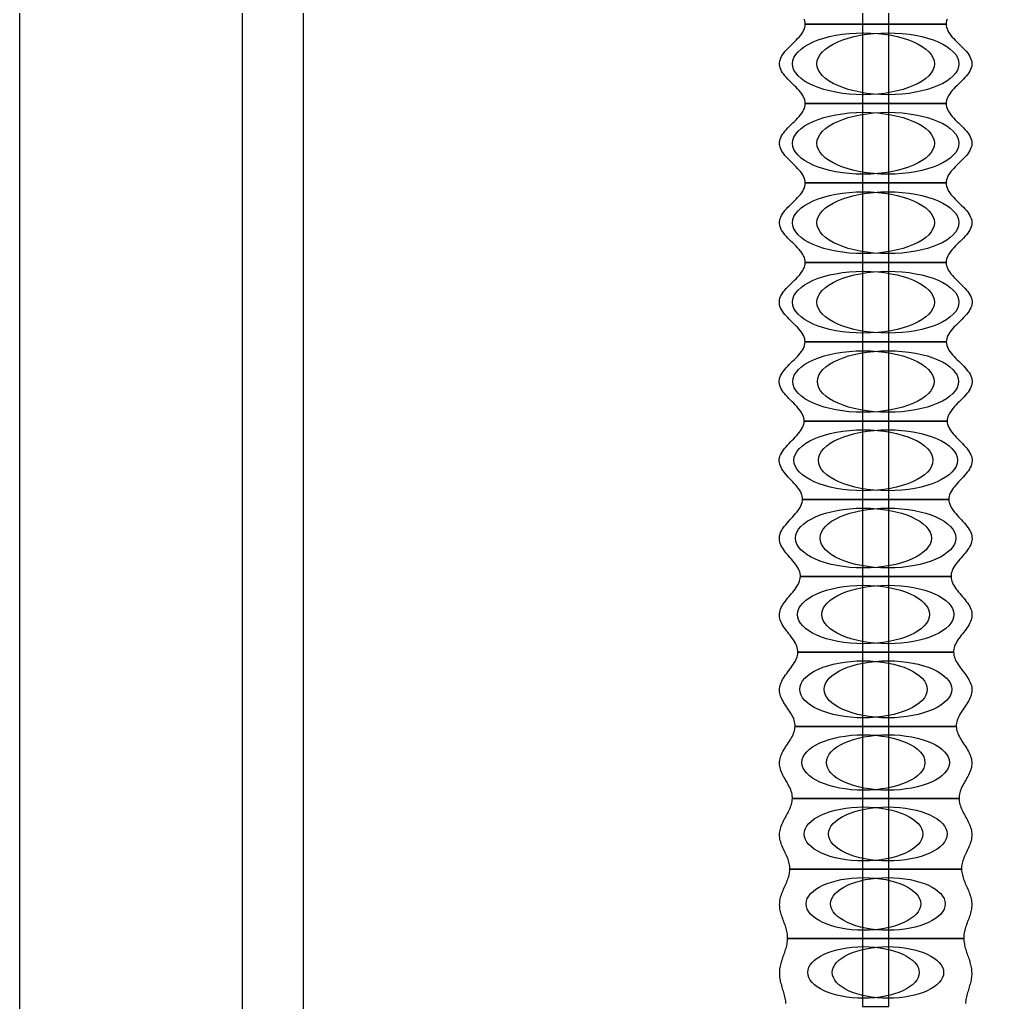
# Model space of a CAD drawing. Extents: x -31 to 31, y -86 to 20.
# Drawn here: x -8.8 to -0.87, y -32.8 to -24.76 of the extents above; entities that cross this region are included whole.
import ezdxf

# ---------------------------------------------------------------- set-up
doc = ezdxf.new("R2010")
doc.units = 0

msp = doc.modelspace()

# ---------------------------------------------------------------- linework, layer by layer
at = {"layer": 'cure'}
msp.add_lwpolyline([(-6.4813, -50.3159), (6.4813, -50.3159), (6.4813, -17), (-6.4813, -17)], close=True, dxfattribs=at)
at = {"layer": 'M1_Neg'}
for points in [[(-2.3755, -25.45), (-2.3763, -25.4367), (-2.3789, -25.4235), (-2.3832, -25.4102), (-2.3891, -25.3969), (-2.3965, -25.3837), (-2.4053, -25.3704), (-2.4153, -25.3571), (-2.4264, -25.3439), (-2.4384, -25.3306), (-2.4512, -25.3173), (-2.4644, -25.3041), (-2.4779, -25.2908), (-2.4914, -25.2776), (-2.5048, -25.2643), (-2.5178, -25.251), (-2.5302, -25.2378), (-2.5418, -25.2245), (-2.5524, -25.2112), (-2.5618, -25.198), (-2.57, -25.1847), (-2.5766, -25.1714), (-2.5817, -25.1582), (-2.5851, -25.1449), (-2.5869, -25.1316), (-2.5869, -25.1184), (-2.5851, -25.1051), (-2.5817, -25.0918), (-2.5766, -25.0786), (-2.57, -25.0653), (-2.5618, -25.052), (-2.5524, -25.0388), (-2.5418, -25.0255), (-2.5302, -25.0122), (-2.5178, -24.999), (-2.5048, -24.9857), (-2.4914, -24.9724), (-2.4779, -24.9592), (-2.4644, -24.9459), (-2.4512, -24.9327), (-2.4384, -24.9194), (-2.4264, -24.9061), (-2.4153, -24.8929), (-2.4053, -24.8796), (-2.3965, -24.8663), (-2.3891, -24.8531), (-2.3832, -24.8398), (-2.3789, -24.8265), (-2.3763, -24.8133), (-2.3755, -24.8), (-1.2245, -24.8), (-1.2237, -24.8133), (-1.2211, -24.8265), (-1.2168, -24.8398), (-1.2109, -24.8531), (-1.2035, -24.8663), (-1.1947, -24.8796), (-1.1847, -24.8929), (-1.1736, -24.9061), (-1.1616, -24.9194), (-1.1488, -24.9327), (-1.1356, -24.9459), (-1.1221, -24.9592), (-1.1086, -24.9724), (-1.0952, -24.9857), (-1.0822, -24.999), (-1.0698, -25.0122), (-1.0582, -25.0255), (-1.0476, -25.0388), (-1.0382, -25.052), (-1.03, -25.0653), (-1.0234, -25.0786), (-1.0183, -25.0918), (-1.0149, -25.1051), (-1.0131, -25.1184), (-1.0131, -25.1316), (-1.0149, -25.1449), (-1.0183, -25.1582), (-1.0234, -25.1714), (-1.03, -25.1847), (-1.0382, -25.198), (-1.0476, -25.2112), (-1.0582, -25.2245), (-1.0698, -25.2378), (-1.0822, -25.251), (-1.0952, -25.2643), (-1.1086, -25.2776), (-1.1221, -25.2908), (-1.1356, -25.3041), (-1.1488, -25.3173), (-1.1616, -25.3306), (-1.1736, -25.3439), (-1.1847, -25.3571), (-1.1947, -25.3704), (-1.2035, -25.3837), (-1.2109, -25.3969), (-1.2168, -25.4102), (-1.2211, -25.4235), (-1.2237, -25.4367), (-1.2245, -25.45)], [(-2.3755, -26.1), (-2.3763, -26.0867), (-2.3789, -26.0735), (-2.3832, -26.0602), (-2.3891, -26.0469), (-2.3965, -26.0337), (-2.4053, -26.0204), (-2.4153, -26.0071), (-2.4264, -25.9939), (-2.4384, -25.9806), (-2.4512, -25.9673), (-2.4644, -25.9541), (-2.4779, -25.9408), (-2.4914, -25.9276), (-2.5048, -25.9143), (-2.5178, -25.901), (-2.5302, -25.8878), (-2.5418, -25.8745), (-2.5524, -25.8612), (-2.5618, -25.848), (-2.57, -25.8347), (-2.5766, -25.8214), (-2.5817, -25.8082), (-2.5851, -25.7949), (-2.5869, -25.7816), (-2.5869, -25.7684), (-2.5851, -25.7551), (-2.5817, -25.7418), (-2.5766, -25.7286), (-2.57, -25.7153), (-2.5618, -25.702), (-2.5524, -25.6888), (-2.5418, -25.6755), (-2.5302, -25.6622), (-2.5178, -25.649), (-2.5048, -25.6357), (-2.4914, -25.6224), (-2.4779, -25.6092), (-2.4644, -25.5959), (-2.4512, -25.5827), (-2.4384, -25.5694), (-2.4264, -25.5561), (-2.4153, -25.5429), (-2.4053, -25.5296), (-2.3965, -25.5163), (-2.3891, -25.5031), (-2.3832, -25.4898), (-2.3789, -25.4765), (-2.3763, -25.4633), (-2.3755, -25.45), (-1.2245, -25.45), (-1.2237, -25.4633), (-1.2211, -25.4765), (-1.2168, -25.4898), (-1.2109, -25.5031), (-1.2035, -25.5163), (-1.1947, -25.5296), (-1.1847, -25.5429), (-1.1736, -25.5561), (-1.1616, -25.5694), (-1.1488, -25.5827), (-1.1356, -25.5959), (-1.1221, -25.6092), (-1.1086, -25.6224), (-1.0952, -25.6357), (-1.0822, -25.649), (-1.0698, -25.6622), (-1.0582, -25.6755), (-1.0476, -25.6888), (-1.0382, -25.702), (-1.03, -25.7153), (-1.0234, -25.7286), (-1.0183, -25.7418), (-1.0149, -25.7551), (-1.0131, -25.7684), (-1.0131, -25.7816), (-1.0149, -25.7949), (-1.0183, -25.8082), (-1.0234, -25.8214), (-1.03, -25.8347), (-1.0382, -25.848), (-1.0476, -25.8612), (-1.0582, -25.8745), (-1.0698, -25.8878), (-1.0822, -25.901), (-1.0952, -25.9143), (-1.1086, -25.9276), (-1.1221, -25.9408), (-1.1356, -25.9541), (-1.1488, -25.9673), (-1.1616, -25.9806), (-1.1736, -25.9939), (-1.1847, -26.0071), (-1.1947, -26.0204), (-1.2035, -26.0337), (-1.2109, -26.0469), (-1.2168, -26.0602), (-1.2211, -26.0735), (-1.2237, -26.0867), (-1.2245, -26.1)], [(-2.3755, -26.75), (-2.3763, -26.7367), (-2.3789, -26.7235), (-2.3832, -26.7102), (-2.3891, -26.6969), (-2.3965, -26.6837), (-2.4053, -26.6704), (-2.4153, -26.6571), (-2.4264, -26.6439), (-2.4384, -26.6306), (-2.4512, -26.6173), (-2.4644, -26.6041), (-2.4779, -26.5908), (-2.4914, -26.5776), (-2.5048, -26.5643), (-2.5178, -26.551), (-2.5302, -26.5378), (-2.5418, -26.5245), (-2.5524, -26.5112), (-2.5618, -26.498), (-2.57, -26.4847), (-2.5766, -26.4714), (-2.5817, -26.4582), (-2.5851, -26.4449), (-2.5869, -26.4316), (-2.5869, -26.4184), (-2.5851, -26.4051), (-2.5817, -26.3918), (-2.5766, -26.3786), (-2.57, -26.3653), (-2.5618, -26.352), (-2.5524, -26.3388), (-2.5418, -26.3255), (-2.5302, -26.3122), (-2.5178, -26.299), (-2.5048, -26.2857), (-2.4914, -26.2724), (-2.4779, -26.2592), (-2.4644, -26.2459), (-2.4512, -26.2327), (-2.4384, -26.2194), (-2.4264, -26.2061), (-2.4153, -26.1929), (-2.4053, -26.1796), (-2.3965, -26.1663), (-2.3891, -26.1531), (-2.3832, -26.1398), (-2.3789, -26.1265), (-2.3763, -26.1133), (-2.3755, -26.1), (-1.2245, -26.1), (-1.2237, -26.1133), (-1.2211, -26.1265), (-1.2168, -26.1398), (-1.2109, -26.1531), (-1.2035, -26.1663), (-1.1947, -26.1796), (-1.1847, -26.1929), (-1.1736, -26.2061), (-1.1616, -26.2194), (-1.1488, -26.2327), (-1.1356, -26.2459), (-1.1221, -26.2592), (-1.1086, -26.2724), (-1.0952, -26.2857), (-1.0822, -26.299), (-1.0698, -26.3122), (-1.0582, -26.3255), (-1.0476, -26.3388), (-1.0382, -26.352), (-1.03, -26.3653), (-1.0234, -26.3786), (-1.0183, -26.3918), (-1.0149, -26.4051), (-1.0131, -26.4184), (-1.0131, -26.4316), (-1.0149, -26.4449), (-1.0183, -26.4582), (-1.0234, -26.4714), (-1.03, -26.4847), (-1.0382, -26.498), (-1.0476, -26.5112), (-1.0582, -26.5245), (-1.0698, -26.5378), (-1.0822, -26.551), (-1.0952, -26.5643), (-1.1086, -26.5776), (-1.1221, -26.5908), (-1.1356, -26.6041), (-1.1488, -26.6173), (-1.1616, -26.6306), (-1.1736, -26.6439), (-1.1847, -26.6571), (-1.1947, -26.6704), (-1.2035, -26.6837), (-1.2109, -26.6969), (-1.2168, -26.7102), (-1.2211, -26.7235), (-1.2237, -26.7367), (-1.2245, -26.75)], [(-2.3774, -27.4), (-2.3782, -27.3867), (-2.3808, -27.3735), (-2.385, -27.3602), (-2.3909, -27.3469), (-2.3982, -27.3337), (-2.407, -27.3204), (-2.417, -27.3071), (-2.4281, -27.2939), (-2.44, -27.2806), (-2.4527, -27.2673), (-2.4659, -27.2541), (-2.4794, -27.2408), (-2.4929, -27.2276), (-2.5062, -27.2143), (-2.5192, -27.201), (-2.5315, -27.1878), (-2.5431, -27.1745), (-2.5536, -27.1612), (-2.563, -27.148), (-2.5711, -27.1347), (-2.5777, -27.1214), (-2.5828, -27.1082), (-2.5862, -27.0949), (-2.5879, -27.0816), (-2.5878, -27.0684), (-2.586, -27.0551), (-2.5826, -27.0418), (-2.5774, -27.0286), (-2.5707, -27.0153), (-2.5626, -27.002), (-2.5531, -26.9888), (-2.5425, -26.9755), (-2.5308, -26.9622), (-2.5184, -26.949), (-2.5054, -26.9357), (-2.492, -26.9224), (-2.4784, -26.9092), (-2.4648, -26.8959), (-2.4516, -26.8827), (-2.4388, -26.8694), (-2.4267, -26.8561), (-2.4156, -26.8429), (-2.4055, -26.8296), (-2.3967, -26.8163), (-2.3892, -26.8031), (-2.3833, -26.7898), (-2.379, -26.7765), (-2.3764, -26.7633), (-2.3755, -26.75), (-1.2245, -26.75), (-1.2236, -26.7633), (-1.221, -26.7765), (-1.2167, -26.7898), (-1.2108, -26.8031), (-1.2033, -26.8163), (-1.1945, -26.8296), (-1.1844, -26.8429), (-1.1733, -26.8561), (-1.1612, -26.8694), (-1.1484, -26.8827), (-1.1352, -26.8959), (-1.1216, -26.9092), (-1.108, -26.9224), (-1.0946, -26.9357), (-1.0816, -26.949), (-1.0692, -26.9622), (-1.0575, -26.9755), (-1.0469, -26.9888), (-1.0374, -27.002), (-1.0293, -27.0153), (-1.0226, -27.0286), (-1.0174, -27.0418), (-1.014, -27.0551), (-1.0122, -27.0684), (-1.0121, -27.0816), (-1.0138, -27.0949), (-1.0172, -27.1082), (-1.0223, -27.1214), (-1.0289, -27.1347), (-1.037, -27.148), (-1.0464, -27.1612), (-1.0569, -27.1745), (-1.0685, -27.1878), (-1.0808, -27.201), (-1.0938, -27.2143), (-1.1071, -27.2276), (-1.1206, -27.2408), (-1.1341, -27.2541), (-1.1473, -27.2673), (-1.16, -27.2806), (-1.1719, -27.2939), (-1.183, -27.3071), (-1.193, -27.3204), (-1.2018, -27.3337), (-1.2091, -27.3469), (-1.215, -27.3602), (-1.2192, -27.3735), (-1.2218, -27.3867), (-1.2226, -27.4)], [(-2.3847, -28.0476), (-2.3854, -28.0344), (-2.3878, -28.0212), (-2.3918, -28.0079), (-2.3975, -27.9947), (-2.4046, -27.9815), (-2.4131, -27.9683), (-2.4228, -27.9551), (-2.4335, -27.9419), (-2.4452, -27.9287), (-2.4575, -27.9154), (-2.4703, -27.9022), (-2.4834, -27.889), (-2.4966, -27.8758), (-2.5096, -27.8626), (-2.5222, -27.8494), (-2.5342, -27.8361), (-2.5454, -27.8229), (-2.5557, -27.8097), (-2.5648, -27.7965), (-2.5726, -27.7833), (-2.579, -27.7701), (-2.5838, -27.7568), (-2.5871, -27.7436), (-2.5886, -27.7304), (-2.5885, -27.7172), (-2.5866, -27.704), (-2.5831, -27.6908), (-2.578, -27.6775), (-2.5713, -27.6643), (-2.5632, -27.6511), (-2.5538, -27.6379), (-2.5432, -27.6247), (-2.5317, -27.6115), (-2.5194, -27.5982), (-2.5065, -27.585), (-2.4932, -27.5718), (-2.4797, -27.5586), (-2.4663, -27.5454), (-2.4532, -27.5322), (-2.4406, -27.5189), (-2.4286, -27.5057), (-2.4176, -27.4925), (-2.4076, -27.4793), (-2.3988, -27.4661), (-2.3914, -27.4529), (-2.3854, -27.4396), (-2.3811, -27.4264), (-2.3784, -27.4132), (-2.3774, -27.4), (-1.2226, -27.4), (-1.2216, -27.4132), (-1.2189, -27.4264), (-1.2146, -27.4396), (-1.2086, -27.4529), (-1.2012, -27.4661), (-1.1924, -27.4793), (-1.1824, -27.4925), (-1.1714, -27.5057), (-1.1594, -27.5189), (-1.1468, -27.5322), (-1.1337, -27.5454), (-1.1203, -27.5586), (-1.1068, -27.5718), (-1.0935, -27.585), (-1.0806, -27.5982), (-1.0683, -27.6115), (-1.0568, -27.6247), (-1.0462, -27.6379), (-1.0368, -27.6511), (-1.0287, -27.6643), (-1.022, -27.6775), (-1.0169, -27.6908), (-1.0134, -27.704), (-1.0115, -27.7172), (-1.0114, -27.7304), (-1.0129, -27.7436), (-1.0162, -27.7568), (-1.021, -27.7701), (-1.0274, -27.7833), (-1.0352, -27.7965), (-1.0443, -27.8097), (-1.0546, -27.8229), (-1.0658, -27.8361), (-1.0778, -27.8494), (-1.0904, -27.8626), (-1.1034, -27.8758), (-1.1166, -27.889), (-1.1297, -27.9022), (-1.1425, -27.9154), (-1.1548, -27.9287), (-1.1665, -27.9419), (-1.1772, -27.9551), (-1.1869, -27.9683), (-1.1954, -27.9815), (-1.2025, -27.9947), (-1.2082, -28.0079), (-1.2122, -28.0212), (-1.2146, -28.0344), (-1.2153, -28.0476)], [(-2.398, -28.6886), (-2.3985, -28.6755), (-2.4007, -28.6624), (-2.4044, -28.6494), (-2.4096, -28.6363), (-2.4162, -28.6232), (-2.4241, -28.6101), (-2.4332, -28.597), (-2.4433, -28.584), (-2.4542, -28.5709), (-2.4658, -28.5578), (-2.4778, -28.5447), (-2.4901, -28.5316), (-2.5024, -28.5185), (-2.5146, -28.5055), (-2.5264, -28.4924), (-2.5377, -28.4793), (-2.5482, -28.4662), (-2.5578, -28.4531), (-2.5663, -28.4401), (-2.5736, -28.427), (-2.5795, -28.4139), (-2.584, -28.4008), (-2.5869, -28.3877), (-2.5883, -28.3746), (-2.588, -28.3616), (-2.5861, -28.3485), (-2.5826, -28.3354), (-2.5776, -28.3223), (-2.5711, -28.3092), (-2.5633, -28.2962), (-2.5543, -28.2831), (-2.5441, -28.27), (-2.5331, -28.2569), (-2.5213, -28.2438), (-2.5089, -28.2307), (-2.4962, -28.2177), (-2.4833, -28.2046), (-2.4704, -28.1915), (-2.4579, -28.1784), (-2.4458, -28.1653), (-2.4343, -28.1523), (-2.4237, -28.1392), (-2.4141, -28.1261), (-2.4056, -28.113), (-2.3985, -28.0999), (-2.3927, -28.0868), (-2.3885, -28.0738), (-2.3858, -28.0607), (-2.3847, -28.0476), (-1.2153, -28.0476), (-1.2142, -28.0607), (-1.2115, -28.0738), (-1.2073, -28.0868), (-1.2015, -28.0999), (-1.1944, -28.113), (-1.1859, -28.1261), (-1.1763, -28.1392), (-1.1657, -28.1523), (-1.1542, -28.1653), (-1.1421, -28.1784), (-1.1296, -28.1915), (-1.1167, -28.2046), (-1.1038, -28.2177), (-1.0911, -28.2307), (-1.0787, -28.2438), (-1.0669, -28.2569), (-1.0559, -28.27), (-1.0457, -28.2831), (-1.0367, -28.2962), (-1.0289, -28.3092), (-1.0224, -28.3223), (-1.0174, -28.3354), (-1.0139, -28.3485), (-1.012, -28.3616), (-1.0117, -28.3746), (-1.0131, -28.3877), (-1.016, -28.4008), (-1.0205, -28.4139), (-1.0264, -28.427), (-1.0337, -28.4401), (-1.0422, -28.4531), (-1.0518, -28.4662), (-1.0623, -28.4793), (-1.0736, -28.4924), (-1.0854, -28.5055), (-1.0976, -28.5185), (-1.1099, -28.5316), (-1.1222, -28.5447), (-1.1342, -28.5578), (-1.1458, -28.5709), (-1.1567, -28.584), (-1.1668, -28.597), (-1.1759, -28.6101), (-1.1838, -28.6232), (-1.1904, -28.6363), (-1.1956, -28.6494), (-1.1993, -28.6624), (-1.2015, -28.6755), (-1.202, -28.6886)], [(-2.4158, -29.3198), (-2.4162, -29.3069), (-2.4181, -29.294), (-2.4214, -29.2811), (-2.426, -29.2683), (-2.432, -29.2554), (-2.4391, -29.2425), (-2.4473, -29.2296), (-2.4565, -29.2167), (-2.4664, -29.2039), (-2.4769, -29.191), (-2.4879, -29.1781), (-2.499, -29.1652), (-2.5103, -29.1523), (-2.5213, -29.1395), (-2.5321, -29.1266), (-2.5423, -29.1137), (-2.5519, -29.1008), (-2.5606, -29.0879), (-2.5683, -29.075), (-2.5748, -29.0622), (-2.5802, -29.0493), (-2.5841, -29.0364), (-2.5867, -29.0235), (-2.5878, -29.0106), (-2.5875, -28.9978), (-2.5856, -28.9849), (-2.5823, -28.972), (-2.5776, -28.9591), (-2.5716, -28.9462), (-2.5643, -28.9334), (-2.5558, -28.9205), (-2.5464, -28.9076), (-2.5361, -28.8947), (-2.5252, -28.8818), (-2.5137, -28.8689), (-2.5019, -28.8561), (-2.4899, -28.8432), (-2.478, -28.8303), (-2.4664, -28.8174), (-2.4551, -28.8045), (-2.4445, -28.7917), (-2.4346, -28.7788), (-2.4257, -28.7659), (-2.4178, -28.753), (-2.4111, -28.7401), (-2.4057, -28.7273), (-2.4017, -28.7144), (-2.3991, -28.7015), (-2.398, -28.6886), (-1.202, -28.6886), (-1.2009, -28.7015), (-1.1983, -28.7144), (-1.1943, -28.7273), (-1.1889, -28.7401), (-1.1822, -28.753), (-1.1743, -28.7659), (-1.1654, -28.7788), (-1.1555, -28.7917), (-1.1449, -28.8045), (-1.1336, -28.8174), (-1.122, -28.8303), (-1.1101, -28.8432), (-1.0981, -28.8561), (-1.0863, -28.8689), (-1.0748, -28.8818), (-1.0639, -28.8947), (-1.0536, -28.9076), (-1.0442, -28.9205), (-1.0357, -28.9334), (-1.0284, -28.9462), (-1.0224, -28.9591), (-1.0177, -28.972), (-1.0144, -28.9849), (-1.0125, -28.9978), (-1.0122, -29.0106), (-1.0133, -29.0235), (-1.0159, -29.0364), (-1.0198, -29.0493), (-1.0252, -29.0622), (-1.0317, -29.075), (-1.0394, -29.0879), (-1.0481, -29.1008), (-1.0577, -29.1137), (-1.0679, -29.1266), (-1.0787, -29.1395), (-1.0897, -29.1523), (-1.101, -29.1652), (-1.1121, -29.1781), (-1.1231, -29.191), (-1.1336, -29.2039), (-1.1435, -29.2167), (-1.1527, -29.2296), (-1.1609, -29.2425), (-1.168, -29.2554), (-1.174, -29.2683), (-1.1786, -29.2811), (-1.1819, -29.294), (-1.1838, -29.3069), (-1.1842, -29.3198)], [(-2.4367, -29.9388), (-2.4369, -29.9262), (-2.4385, -29.9135), (-2.4413, -29.9009), (-2.4453, -29.8883), (-2.4505, -29.8756), (-2.4568, -29.863), (-2.464, -29.8504), (-2.4721, -29.8377), (-2.4808, -29.8251), (-2.4901, -29.8125), (-2.4997, -29.7998), (-2.5095, -29.7872), (-2.5194, -29.7746), (-2.5292, -29.7619), (-2.5387, -29.7493), (-2.5477, -29.7367), (-2.5561, -29.724), (-2.5637, -29.7114), (-2.5705, -29.6988), (-2.5762, -29.6861), (-2.5809, -29.6735), (-2.5843, -29.6609), (-2.5865, -29.6482), (-2.5874, -29.6356), (-2.587, -29.623), (-2.5852, -29.6103), (-2.5822, -29.5977), (-2.5779, -29.5851), (-2.5724, -29.5724), (-2.5658, -29.5598), (-2.5582, -29.5472), (-2.5497, -29.5346), (-2.5404, -29.5219), (-2.5306, -29.5093), (-2.5203, -29.4967), (-2.5097, -29.484), (-2.4989, -29.4714), (-2.4882, -29.4588), (-2.4777, -29.4461), (-2.4676, -29.4335), (-2.458, -29.4209), (-2.4491, -29.4082), (-2.4411, -29.3956), (-2.434, -29.383), (-2.4279, -29.3703), (-2.423, -29.3577), (-2.4193, -29.3451), (-2.4169, -29.3324), (-2.4158, -29.3198), (-1.1842, -29.3198), (-1.1831, -29.3324), (-1.1807, -29.3451), (-1.177, -29.3577), (-1.1721, -29.3703), (-1.166, -29.383), (-1.1589, -29.3956), (-1.1509, -29.4082), (-1.142, -29.4209), (-1.1324, -29.4335), (-1.1223, -29.4461), (-1.1118, -29.4588), (-1.1011, -29.4714), (-1.0903, -29.484), (-1.0797, -29.4967), (-1.0694, -29.5093), (-1.0596, -29.5219), (-1.0503, -29.5346), (-1.0418, -29.5472), (-1.0342, -29.5598), (-1.0276, -29.5724), (-1.0221, -29.5851), (-1.0178, -29.5977), (-1.0148, -29.6103), (-1.013, -29.623), (-1.0126, -29.6356), (-1.0135, -29.6482), (-1.0157, -29.6609), (-1.0191, -29.6735), (-1.0238, -29.6861), (-1.0295, -29.6988), (-1.0363, -29.7114), (-1.0439, -29.724), (-1.0523, -29.7367), (-1.0613, -29.7493), (-1.0708, -29.7619), (-1.0806, -29.7746), (-1.0905, -29.7872), (-1.1003, -29.7998), (-1.1099, -29.8125), (-1.1192, -29.8251), (-1.1279, -29.8377), (-1.136, -29.8504), (-1.1432, -29.863), (-1.1495, -29.8756), (-1.1547, -29.8883), (-1.1587, -29.9009), (-1.1615, -29.9135), (-1.1631, -29.9262), (-1.1633, -29.9388)], [(-2.459, -30.5443), (-2.4591, -30.5319), (-2.4604, -30.5196), (-2.4627, -30.5072), (-2.4661, -30.4948), (-2.4706, -30.4825), (-2.4759, -30.4701), (-2.482, -30.4578), (-2.4889, -30.4454), (-2.4963, -30.4331), (-2.5042, -30.4207), (-2.5124, -30.4083), (-2.5208, -30.396), (-2.5293, -30.3836), (-2.5376, -30.3713), (-2.5457, -30.3589), (-2.5534, -30.3466), (-2.5605, -30.3342), (-2.567, -30.3219), (-2.5728, -30.3095), (-2.5777, -30.2971), (-2.5816, -30.2848), (-2.5845, -30.2724), (-2.5863, -30.2601), (-2.5869, -30.2477), (-2.5865, -30.2354), (-2.5849, -30.223), (-2.5822, -30.2106), (-2.5784, -30.1983), (-2.5735, -30.1859), (-2.5678, -30.1736), (-2.5611, -30.1612), (-2.5537, -30.1489), (-2.5456, -30.1365), (-2.537, -30.1242), (-2.528, -30.1118), (-2.5188, -30.0994), (-2.5094, -30.0871), (-2.5001, -30.0747), (-2.491, -30.0624), (-2.4822, -30.05), (-2.4738, -30.0377), (-2.466, -30.0253), (-2.459, -30.0129), (-2.4528, -30.0006), (-2.4474, -29.9882), (-2.4431, -29.9759), (-2.4399, -29.9635), (-2.4377, -29.9512), (-2.4367, -29.9388), (-1.1633, -29.9388), (-1.1623, -29.9512), (-1.1601, -29.9635), (-1.1569, -29.9759), (-1.1526, -29.9882), (-1.1472, -30.0006), (-1.141, -30.0129), (-1.134, -30.0253), (-1.1262, -30.0377), (-1.1178, -30.05), (-1.109, -30.0624), (-1.0999, -30.0747), (-1.0906, -30.0871), (-1.0812, -30.0994), (-1.072, -30.1118), (-1.063, -30.1242), (-1.0544, -30.1365), (-1.0463, -30.1489), (-1.0389, -30.1612), (-1.0322, -30.1736), (-1.0265, -30.1859), (-1.0216, -30.1983), (-1.0178, -30.2106), (-1.0151, -30.223), (-1.0135, -30.2354), (-1.0131, -30.2477), (-1.0137, -30.2601), (-1.0155, -30.2724), (-1.0184, -30.2848), (-1.0223, -30.2971), (-1.0272, -30.3095), (-1.033, -30.3219), (-1.0395, -30.3342), (-1.0466, -30.3466), (-1.0543, -30.3589), (-1.0624, -30.3713), (-1.0707, -30.3836), (-1.0792, -30.396), (-1.0876, -30.4083), (-1.0958, -30.4207), (-1.1037, -30.4331), (-1.1111, -30.4454), (-1.118, -30.4578), (-1.1241, -30.4701), (-1.1294, -30.4825), (-1.1339, -30.4948), (-1.1373, -30.5072), (-1.1396, -30.5196), (-1.1409, -30.5319), (-1.141, -30.5443)], [(-2.4814, -31.1357), (-2.4814, -31.1236), (-2.4824, -31.1116), (-2.4843, -31.0995), (-2.487, -31.0874), (-2.4906, -31.0754), (-2.495, -31.0633), (-2.5001, -31.0512), (-2.5057, -31.0391), (-2.5118, -31.0271), (-2.5184, -31.015), (-2.5252, -31.0029), (-2.5321, -30.9909), (-2.5391, -30.9788), (-2.546, -30.9667), (-2.5527, -30.9547), (-2.559, -30.9426), (-2.5649, -30.9305), (-2.5703, -30.9184), (-2.575, -30.9064), (-2.579, -30.8943), (-2.5822, -30.8822), (-2.5845, -30.8702), (-2.586, -30.8581), (-2.5865, -30.846), (-2.586, -30.834), (-2.5846, -30.8219), (-2.5822, -30.8098), (-2.579, -30.7977), (-2.5749, -30.7857), (-2.57, -30.7736), (-2.5644, -30.7615), (-2.5581, -30.7495), (-2.5513, -30.7374), (-2.544, -30.7253), (-2.5364, -30.7132), (-2.5286, -30.7012), (-2.5207, -30.6891), (-2.5129, -30.677), (-2.5051, -30.665), (-2.4977, -30.6529), (-2.4906, -30.6408), (-2.4841, -30.6288), (-2.4781, -30.6167), (-2.4728, -30.6046), (-2.4683, -30.5925), (-2.4646, -30.5805), (-2.4618, -30.5684), (-2.46, -30.5563), (-2.459, -30.5443), (-1.141, -30.5443), (-1.14, -30.5563), (-1.1382, -30.5684), (-1.1354, -30.5805), (-1.1317, -30.5925), (-1.1272, -30.6046), (-1.1219, -30.6167), (-1.1159, -30.6288), (-1.1094, -30.6408), (-1.1023, -30.6529), (-1.0949, -30.665), (-1.0871, -30.677), (-1.0793, -30.6891), (-1.0714, -30.7012), (-1.0636, -30.7132), (-1.056, -30.7253), (-1.0487, -30.7374), (-1.0419, -30.7495), (-1.0356, -30.7615), (-1.03, -30.7736), (-1.0251, -30.7857), (-1.021, -30.7977), (-1.0178, -30.8098), (-1.0154, -30.8219), (-1.014, -30.834), (-1.0135, -30.846), (-1.014, -30.8581), (-1.0155, -30.8702), (-1.0178, -30.8822), (-1.021, -30.8943), (-1.025, -30.9064), (-1.0297, -30.9184), (-1.0351, -30.9305), (-1.041, -30.9426), (-1.0473, -30.9547), (-1.054, -30.9667), (-1.0609, -30.9788), (-1.0679, -30.9909), (-1.0748, -31.0029), (-1.0816, -31.015), (-1.0882, -31.0271), (-1.0943, -31.0391), (-1.0999, -31.0512), (-1.105, -31.0633), (-1.1094, -31.0754), (-1.113, -31.0874), (-1.1157, -31.0995), (-1.1176, -31.1116), (-1.1186, -31.1236), (-1.1186, -31.1357)], [(-2.5022, -31.7136), (-2.5022, -31.7018), (-2.5029, -31.69), (-2.5044, -31.6782), (-2.5066, -31.6664), (-2.5094, -31.6546), (-2.5129, -31.6428), (-2.517, -31.631), (-2.5215, -31.6192), (-2.5264, -31.6074), (-2.5316, -31.5957), (-2.5371, -31.5839), (-2.5426, -31.5721), (-2.5482, -31.5603), (-2.5538, -31.5485), (-2.5591, -31.5367), (-2.5642, -31.5249), (-2.5689, -31.5131), (-2.5732, -31.5013), (-2.577, -31.4895), (-2.5801, -31.4777), (-2.5827, -31.4659), (-2.5845, -31.4541), (-2.5856, -31.4423), (-2.586, -31.4305), (-2.5855, -31.4188), (-2.5843, -31.407), (-2.5824, -31.3952), (-2.5797, -31.3834), (-2.5763, -31.3716), (-2.5723, -31.3598), (-2.5677, -31.348), (-2.5625, -31.3362), (-2.557, -31.3244), (-2.551, -31.3126), (-2.5448, -31.3008), (-2.5384, -31.289), (-2.532, -31.2772), (-2.5256, -31.2654), (-2.5193, -31.2536), (-2.5132, -31.2418), (-2.5074, -31.2301), (-2.5021, -31.2183), (-2.4972, -31.2065), (-2.4928, -31.1947), (-2.4891, -31.1829), (-2.4861, -31.1711), (-2.4838, -31.1593), (-2.4822, -31.1475), (-2.4814, -31.1357), (-1.1186, -31.1357), (-1.1178, -31.1475), (-1.1162, -31.1593), (-1.1139, -31.1711), (-1.1109, -31.1829), (-1.1072, -31.1947), (-1.1028, -31.2065), (-1.0979, -31.2183), (-1.0926, -31.2301), (-1.0868, -31.2418), (-1.0807, -31.2536), (-1.0744, -31.2654), (-1.068, -31.2772), (-1.0616, -31.289), (-1.0552, -31.3008), (-1.049, -31.3126), (-1.043, -31.3244), (-1.0375, -31.3362), (-1.0323, -31.348), (-1.0277, -31.3598), (-1.0237, -31.3716), (-1.0203, -31.3834), (-1.0176, -31.3952), (-1.0157, -31.407), (-1.0145, -31.4188), (-1.014, -31.4305), (-1.0144, -31.4423), (-1.0155, -31.4541), (-1.0173, -31.4659), (-1.0199, -31.4777), (-1.023, -31.4895), (-1.0268, -31.5013), (-1.0311, -31.5131), (-1.0358, -31.5249), (-1.0409, -31.5367), (-1.0462, -31.5485), (-1.0518, -31.5603), (-1.0574, -31.5721), (-1.0629, -31.5839), (-1.0684, -31.5957), (-1.0736, -31.6074), (-1.0785, -31.6192), (-1.083, -31.631), (-1.0871, -31.6428), (-1.0906, -31.6546), (-1.0934, -31.6664), (-1.0956, -31.6782), (-1.0971, -31.69), (-1.0978, -31.7018), (-1.0978, -31.7136)], [(-2.5201, -32.2793), (-2.52, -32.2678), (-2.5205, -32.2562), (-2.5217, -32.2447), (-2.5234, -32.2331), (-2.5256, -32.2216), (-2.5283, -32.21), (-2.5315, -32.1985), (-2.535, -32.187), (-2.5389, -32.1754), (-2.543, -32.1639), (-2.5472, -32.1523), (-2.5516, -32.1408), (-2.556, -32.1292), (-2.5603, -32.1177), (-2.5645, -32.1061), (-2.5685, -32.0946), (-2.5722, -32.083), (-2.5756, -32.0715), (-2.5785, -32.06), (-2.581, -32.0484), (-2.583, -32.0369), (-2.5844, -32.0253), (-2.5852, -32.0138), (-2.5855, -32.0022), (-2.5851, -31.9907), (-2.5841, -31.9791), (-2.5826, -31.9676), (-2.5804, -31.956), (-2.5777, -31.9445), (-2.5745, -31.933), (-2.5708, -31.9214), (-2.5667, -31.9099), (-2.5623, -31.8983), (-2.5576, -31.8868), (-2.5527, -31.8752), (-2.5476, -31.8637), (-2.5425, -31.8521), (-2.5374, -31.8406), (-2.5324, -31.829), (-2.5276, -31.8175), (-2.523, -31.806), (-2.5187, -31.7944), (-2.5149, -31.7829), (-2.5114, -31.7713), (-2.5085, -31.7598), (-2.506, -31.7482), (-2.5042, -31.7367), (-2.5029, -31.7251), (-2.5022, -31.7136), (-1.0978, -31.7136), (-1.0971, -31.7251), (-1.0958, -31.7367), (-1.094, -31.7482), (-1.0915, -31.7598), (-1.0886, -31.7713), (-1.0851, -31.7829), (-1.0813, -31.7944), (-1.077, -31.806), (-1.0724, -31.8175), (-1.0676, -31.829), (-1.0626, -31.8406), (-1.0575, -31.8521), (-1.0524, -31.8637), (-1.0473, -31.8752), (-1.0424, -31.8868), (-1.0377, -31.8983), (-1.0333, -31.9099), (-1.0292, -31.9214), (-1.0255, -31.933), (-1.0223, -31.9445), (-1.0196, -31.956), (-1.0174, -31.9676), (-1.0159, -31.9791), (-1.0149, -31.9907), (-1.0145, -32.0022), (-1.0148, -32.0138), (-1.0156, -32.0253), (-1.017, -32.0369), (-1.019, -32.0484), (-1.0215, -32.06), (-1.0244, -32.0715), (-1.0278, -32.083), (-1.0315, -32.0946), (-1.0355, -32.1061), (-1.0397, -32.1177), (-1.044, -32.1292), (-1.0484, -32.1408), (-1.0528, -32.1523), (-1.057, -32.1639), (-1.0611, -32.1754), (-1.065, -32.187), (-1.0685, -32.1985), (-1.0717, -32.21), (-1.0744, -32.2216), (-1.0766, -32.2331), (-1.0783, -32.2447), (-1.0795, -32.2562), (-1.08, -32.2678), (-1.0799, -32.2793)]]:
    msp.add_lwpolyline(points, close=True, dxfattribs=at)
for points in [[(-1.2168, -24.7602), (-1.2211, -24.7735), (-1.2237, -24.7867), (-1.2245, -24.8), (-2.3755, -24.8), (-2.3763, -24.7867), (-2.3789, -24.7735), (-2.3832, -24.7602)], [(-2.5338, -32.8125), (-2.5347, -32.8012), (-2.536, -32.7898), (-2.5378, -32.7785), (-2.5399, -32.7671), (-2.5424, -32.7558), (-2.5452, -32.7444), (-2.5482, -32.7331), (-2.5515, -32.7218), (-2.5548, -32.7104), (-2.5583, -32.6991), (-2.5617, -32.6877), (-2.5651, -32.6764), (-2.5684, -32.665), (-2.5716, -32.6537), (-2.5745, -32.6423), (-2.5771, -32.631), (-2.5794, -32.6197), (-2.5814, -32.6083), (-2.583, -32.597), (-2.5841, -32.5856), (-2.5848, -32.5743), (-2.585, -32.5629), (-2.5847, -32.5516), (-2.5839, -32.5402), (-2.5827, -32.5289), (-2.5811, -32.5175), (-2.579, -32.5062), (-2.5765, -32.4949), (-2.5736, -32.4835), (-2.5704, -32.4722), (-2.5669, -32.4608), (-2.5633, -32.4495), (-2.5594, -32.4381), (-2.5555, -32.4268), (-2.5515, -32.4154), (-2.5475, -32.4041), (-2.5436, -32.3928), (-2.5398, -32.3814), (-2.5362, -32.3701), (-2.5329, -32.3587), (-2.5299, -32.3474), (-2.5272, -32.336), (-2.5249, -32.3247), (-2.523, -32.3133), (-2.5215, -32.302), (-2.5206, -32.2907), (-2.5201, -32.2793), (-1.0799, -32.2793), (-1.0794, -32.2907), (-1.0785, -32.302), (-1.077, -32.3133), (-1.0751, -32.3247), (-1.0728, -32.336), (-1.0701, -32.3474), (-1.0671, -32.3587), (-1.0638, -32.3701), (-1.0602, -32.3814), (-1.0564, -32.3928), (-1.0525, -32.4041), (-1.0485, -32.4154), (-1.0445, -32.4268), (-1.0406, -32.4381), (-1.0367, -32.4495), (-1.0331, -32.4608), (-1.0296, -32.4722), (-1.0264, -32.4835), (-1.0235, -32.4949), (-1.021, -32.5062), (-1.0189, -32.5175), (-1.0173, -32.5289), (-1.0161, -32.5402), (-1.0153, -32.5516), (-1.015, -32.5629), (-1.0152, -32.5743), (-1.0159, -32.5856), (-1.017, -32.597), (-1.0186, -32.6083), (-1.0206, -32.6197), (-1.0229, -32.631), (-1.0255, -32.6423), (-1.0284, -32.6537), (-1.0316, -32.665), (-1.0349, -32.6764), (-1.0383, -32.6877), (-1.0417, -32.6991), (-1.0452, -32.7104), (-1.0485, -32.7218), (-1.0518, -32.7331), (-1.0548, -32.7444), (-1.0576, -32.7558), (-1.0601, -32.7671), (-1.0622, -32.7785), (-1.064, -32.7898), (-1.0653, -32.8012), (-1.0662, -32.8125)]]:
    msp.add_lwpolyline(points, dxfattribs=at)
at = {"layer": 'M1_Pos'}
msp.add_lwpolyline([(-8.8, -50.3159), (8.8, -50.3159), (8.8, 0), (-8.8, 0)], close=True, dxfattribs=at)
at = {"layer": 'M1_Pos_holes'}
for points in [[(-1.6913, -24.8), (-1.6913, -24.15), (-1.9087, -24.15), (-1.9087, -24.8)], [(-1.6913, -25.45), (-1.6913, -24.8), (-1.9087, -24.8), (-1.9087, -25.45)], [(-1.6913, -26.1), (-1.6913, -25.45), (-1.9087, -25.45), (-1.9087, -26.1)], [(-1.6913, -26.75), (-1.6913, -26.1), (-1.9087, -26.1), (-1.9087, -26.75)], [(-1.6913, -27.4), (-1.6913, -26.75), (-1.9087, -26.75), (-1.9087, -27.4)], [(-1.6913, -28.0476), (-1.6913, -27.4), (-1.9087, -27.4), (-1.9087, -28.0476)], [(-1.6913, -28.6886), (-1.6913, -28.0476), (-1.9087, -28.0476), (-1.9087, -28.6886)], [(-1.6913, -29.3198), (-1.6913, -28.6886), (-1.9087, -28.6886), (-1.9087, -29.3198)], [(-1.6913, -29.9388), (-1.6913, -29.3198), (-1.9087, -29.3198), (-1.9087, -29.9388)], [(-1.6913, -30.5443), (-1.6913, -29.9388), (-1.9087, -29.9388), (-1.9087, -30.5443)], [(-1.6913, -31.1357), (-1.6913, -30.5443), (-1.9087, -30.5443), (-1.9087, -31.1357)], [(-1.6913, -31.7136), (-1.6913, -31.1357), (-1.9087, -31.1357), (-1.9087, -31.7136)], [(-1.6913, -32.2793), (-1.6913, -31.7136), (-1.9087, -31.7136), (-1.9087, -32.2793)], [(-1.6913, -32.8352), (-1.6913, -32.2793), (-1.9087, -32.2793), (-1.9087, -32.8352)]]:
    msp.add_lwpolyline(points, close=True, dxfattribs=at)
for centre, major_axis, ratio in [((-1.9, -25.125), (-0.5803, 0), 0.4361), ((-1.7, -25.125), (-0.5803, 0), 0.4361), ((-1.9, -25.775), (-0.5803, 0), 0.4361), ((-1.7, -25.775), (-0.5803, 0), 0.4361), ((-1.9, -26.425), (-0.5803, 0), 0.4361), ((-1.7, -26.425), (-0.5803, 0), 0.4361), ((-1.9, -27.075), (-0.5803, 0), 0.4361), ((-1.7, -27.075), (-0.5803, 0), 0.4361), ((-1.9, -27.7238), (-0.5771, 0), 0.4366), ((-1.7, -27.7238), (-0.5771, 0), 0.4366), ((-1.9, -28.3681), (-0.5684, 0), 0.4381), ((-1.7, -28.3681), (-0.5684, 0), 0.4381), ((-1.9, -29.0042), (-0.5554, 0), 0.4405), ((-1.7, -29.0042), (-0.5554, 0), 0.4405), ((-1.9, -29.6293), (-0.5393, 0), 0.4436), ((-1.7, -29.6293), (-0.5393, 0), 0.4436), ((-1.9, -30.2415), (-0.5213, 0), 0.4473), ((-1.7, -30.2415), (-0.5213, 0), 0.4473), ((-1.9, -30.84), (-0.5027, 0), 0.4514), ((-1.7, -30.84), (-0.5027, 0), 0.4514), ((-1.9, -31.4246), (-0.4847, 0), 0.4557), ((-1.7, -31.4246), (-0.4847, 0), 0.4557), ((-1.9, -31.9965), (-0.4686, 0), 0.4598), ((-1.7, -31.9965), (-0.4686, 0), 0.4598), ((-1.9, -32.5573), (-0.4556, 0), 0.4633), ((-1.7, -32.5573), (-0.4556, 0), 0.4633)]:
    msp.add_ellipse(centre, major_axis=major_axis, ratio=ratio, dxfattribs=at)
at = {"layer": 'M2_undercutMsk'}
msp.add_lwpolyline([(-6.9813, -55.3159), (6.9813, -55.3159), (6.9813, -12), (-6.9813, -12)], close=True, dxfattribs=at)

doc.saveas('drawing.dxf')
